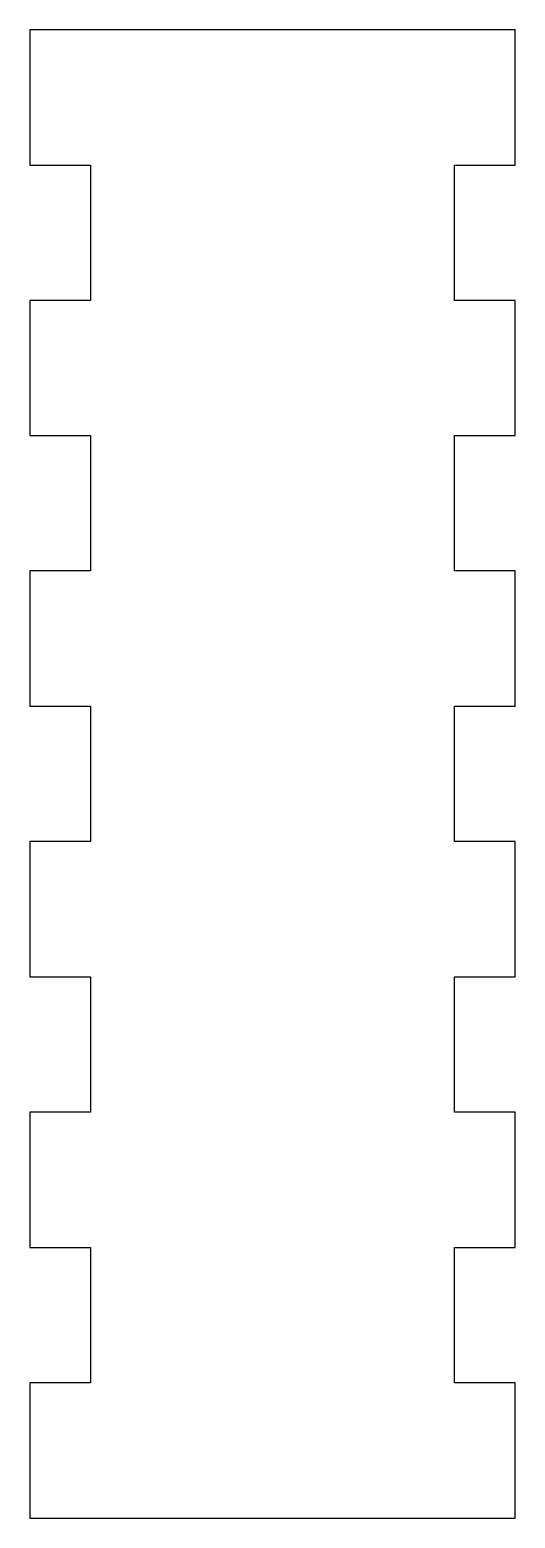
# Model space of a CAD drawing. Header units: millimetres. Extents: x -20 to 20, y 88 to 211.
import ezdxf

# ---------------------------------------------------------------- set-up
doc = ezdxf.new("R2010")
doc.units = ezdxf.units.MM
doc.layers.get('0').update_dxf_attribs({"linetype": 'CONTINUOUS'})

msp = doc.modelspace()

# ---------------------------------------------------------------- linework, layer by layer
msp.add_lwpolyline([(20, 99.34), (15, 99.34), (15, 110.48), (20, 110.48), (20, 121.63), (15, 121.63), (15, 132.78), (20, 132.78), (20, 143.93), (15, 143.93), (15, 155.08), (20, 155.08), (20, 166.23), (15, 166.23), (15, 177.38), (20, 177.38), (20, 188.52), (15, 188.52), (15, 199.67), (20, 199.67), (20, 210.82), (-20, 210.82), (-20, 199.67), (-15, 199.67), (-15, 188.52), (-20, 188.52), (-20, 177.38), (-15, 177.38), (-15, 166.23), (-20, 166.23), (-20, 155.08), (-15, 155.08), (-15, 143.93), (-20, 143.93), (-20, 132.78), (-15, 132.78), (-15, 121.63), (-20, 121.63), (-20, 110.48), (-15, 110.48), (-15, 99.34), (-20, 99.34), (-20, 88.19), (20, 88.19)], close=True)

doc.saveas('drawing.dxf')
